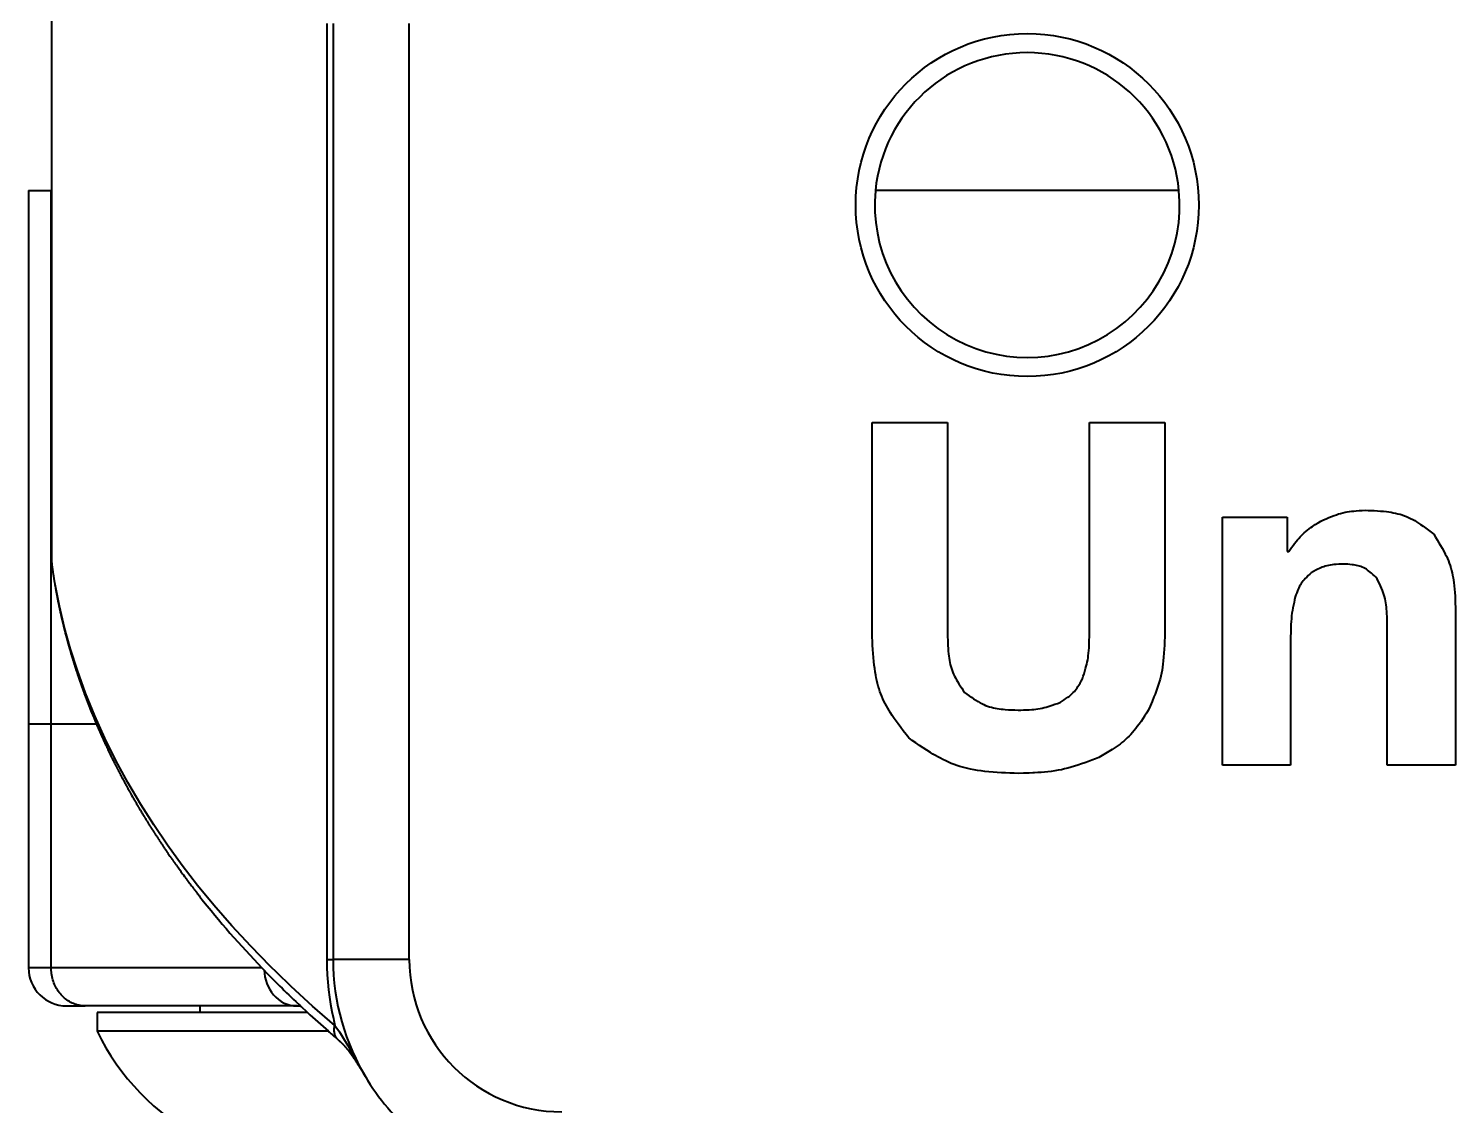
# Model space of a CAD drawing. Header units: millimetres. Extents: x 15 to 415, y 5 to 292.
# Drawn here: x 103.83 to 113.19, y 90.58 to 97.65 of the extents above; entities that cross this region are included whole.
import ezdxf

# ---------------------------------------------------------------- set-up
doc = ezdxf.new("R2010")
doc.units = ezdxf.units.MM
doc.layers.add('Geometries', color=7, linetype='Continuous')

msp = doc.modelspace()

# ---------------------------------------------------------------- linework, layer by layer
at = {"layer": 'Geometries', "linetype": 'Continuous', "lineweight": 40}
for p, q in [((103.9871, 96.5877), (103.9871, 99.0591)), ((105.7908, 97.6841), (105.7908, 91.5426)), ((105.8321, 97.6841), (105.8321, 91.5426)), ((106.3321, 91.5426), (106.3321, 97.6841)), ((103.8348, 96.5877), (103.8348, 93.0877)), ((103.8348, 96.5877), (103.9834, 96.5877)), ((103.9834, 93.0877), (103.9834, 96.5877)), ((103.9834, 96.5877), (103.9871, 96.5877)), ((103.9871, 94.1456), (103.9871, 96.5877)), ((111.3804, 96.5877), (109.3894, 96.5877)), ((109.368, 93.6579), (109.368, 95.0665)), ((109.368, 95.0665), (109.8627, 95.0665)), ((109.8627, 95.0665), (109.8627, 93.6579)), ((110.7923, 95.0665), (111.2871, 95.0665)), ((110.7923, 93.6579), (110.7923, 95.0665)), ((111.2871, 95.0665), (111.2871, 93.6579)), ((111.6652, 94.4457), (112.0907, 94.4457)), ((111.6652, 92.8165), (111.6652, 94.4457)), ((112.0907, 94.4457), (112.0907, 94.2188)), ((112.0907, 94.2188), (112.1001, 94.2188)), ((103.9925, 94.108), (103.9871, 94.1456)), ((103.9871, 94.1456), (103.9871, 94.1407)), ((103.988, 94.1286), (103.9883, 94.1257)), ((113.1936, 93.8312), (113.1936, 92.8165)), ((112.7461, 92.8165), (112.7461, 93.7398)), ((112.1127, 93.6642), (112.1127, 92.8165)), ((103.8348, 93.0877), (103.9834, 93.0877)), ((103.8348, 93.0877), (103.8348, 91.4877)), ((103.9834, 93.0877), (104.2793, 93.0877)), ((103.9834, 91.4877), (103.9834, 93.0877)), ((112.1127, 92.8165), (111.6652, 92.8165)), ((113.1936, 92.8165), (112.7461, 92.8165)), ((105.7908, 91.5426), (105.8321, 91.5426)), ((106.3321, 91.5426), (105.8321, 91.5426)), ((103.9834, 91.4877), (103.8348, 91.4877)), ((105.3649, 91.4877), (103.9834, 91.4877)), ((104.0848, 91.2377), (104.2061, 91.2377)), ((104.959, 91.2377), (104.2061, 91.2377)), ((104.284, 91.1951), (104.284, 91.0714)), ((104.959, 91.1951), (104.284, 91.1951)), ((105.5935, 91.2377), (104.959, 91.2377)), ((104.959, 91.2377), (104.959, 91.1951)), ((105.6637, 91.1951), (104.959, 91.1951)), ((105.5935, 91.2377), (105.6179, 91.2377)), ((105.8013, 91.0714), (104.284, 91.0714)), ((105.837, 91.1425), (105.8444, 91.1103)), ((106.0585, 90.7503), (106.0587, 90.7499))]:
    msp.add_line(p, q, dxfattribs=at)
at = {"layer": 'Geometries', "linetype": 'Continuous', "lineweight": 40, "flags": 128}
for points in [[(112.3113, 94.4189), (112.3286, 94.4268), (112.346, 94.4345), (112.3634, 94.4421), (112.3809, 94.4493), (112.3985, 94.456), (112.4124, 94.461), (112.4265, 94.4655), (112.4406, 94.4697), (112.4549, 94.4733), (112.4692, 94.4764), (112.4837, 94.479), (112.4983, 94.4813), (112.513, 94.4832), (112.5278, 94.4847), (112.5426, 94.4861), (112.5621, 94.4875), (112.5816, 94.4887), (112.6012, 94.4898)], [(112.6012, 94.4898), (112.6213, 94.4891), (112.6414, 94.4883), (112.6614, 94.4874), (112.6814, 94.4862), (112.7013, 94.4848), (112.721, 94.4831), (112.7406, 94.481), (112.7559, 94.479), (112.771, 94.4766), (112.786, 94.474), (112.8009, 94.4709), (112.8156, 94.4674), (112.8302, 94.4635), (112.8445, 94.459), (112.8587, 94.4541), (112.8726, 94.4486), (112.8863, 94.4426), (112.8998, 94.4361), (112.9132, 94.429), (112.9261, 94.4217), (112.9389, 94.414), (112.9516, 94.406), (112.9642, 94.3976), (112.982, 94.3852), (112.9996, 94.3723), (113.017, 94.3592), (113.0344, 94.3458), (113.0518, 94.3322)], [(112.1001, 94.2188), (112.1097, 94.2324), (112.1193, 94.246), (112.129, 94.2594), (112.1389, 94.2726), (112.149, 94.2856), (112.1572, 94.2956), (112.1655, 94.3054), (112.1741, 94.315), (112.1829, 94.3243), (112.1921, 94.3332), (112.2021, 94.3424), (112.2124, 94.3512), (112.2231, 94.3597), (112.234, 94.368), (112.2451, 94.376), (112.2564, 94.3838), (112.2745, 94.3957), (112.2928, 94.4074), (112.3113, 94.4189)], [(113.0518, 94.3322), (113.0632, 94.314), (113.0744, 94.2956), (113.0855, 94.2773), (113.0964, 94.2588), (113.107, 94.2403), (113.1171, 94.2217), (113.1268, 94.2028), (113.134, 94.1879), (113.1408, 94.1729), (113.1472, 94.1578), (113.1531, 94.1425), (113.1585, 94.127), (113.1634, 94.1114), (113.1678, 94.0957), (113.1717, 94.0798), (113.1752, 94.0638), (113.1783, 94.0476), (113.1809, 94.0314), (113.1832, 94.015), (113.1858, 93.9934), (113.1878, 93.9716), (113.1894, 93.9498), (113.1907, 93.9262), (113.1917, 93.9025), (113.1925, 93.8788), (113.1931, 93.855), (113.1936, 93.8312)], [(103.9871, 94.1407), (103.9874, 94.1336), (103.9879, 94.1286)], [(103.9883, 94.1257), (103.9885, 94.1248), (103.989, 94.1206), (103.9896, 94.1166), (103.9901, 94.1129), (103.9906, 94.1095), (103.9911, 94.1063), (103.9914, 94.1036), (103.9918, 94.101), (103.9921, 94.0987), (103.9924, 94.0967), (103.9927, 94.0949), (103.9929, 94.0933), (103.9931, 94.0919), (103.9933, 94.0908), (103.9934, 94.0899), (103.9936, 94.089), (103.9938, 94.0872), (103.9941, 94.0852), (103.9944, 94.0832), (103.9948, 94.0808), (103.9952, 94.0782), (103.9956, 94.0753), (103.9961, 94.0722), (103.9965, 94.069), (103.997, 94.0658), (103.9975, 94.0625), (103.9979, 94.0601), (103.9983, 94.0576), (103.9987, 94.0551), (103.9991, 94.0526), (103.9994, 94.0504), (103.9997, 94.0484), (104, 94.047), (104.0002, 94.0458), (104.0003, 94.0447), (104.0005, 94.0438), (104.0006, 94.0429), (104.0008, 94.0418), (104.001, 94.0403), (104.0013, 94.0385), (104.0016, 94.0365), (104.002, 94.0342), (104.0024, 94.0318), (104.0039, 94.0226), (104.0043, 94.0202), (104.0047, 94.0178), (104.0051, 94.0153), (104.0055, 94.013), (104.0059, 94.0109), (104.0062, 94.0091), (104.0064, 94.0076), (104.0066, 94.0063), (104.0068, 94.0053), (104.007, 94.0041), (104.0072, 94.0027), (104.0075, 94.0011), (104.0078, 93.9992), (104.0082, 93.9971), (104.0086, 93.9947), (104.009, 93.9924), (104.0106, 93.9833), (104.0112, 93.98), (104.0118, 93.9766), (104.0124, 93.9734), (104.0129, 93.9705), (104.0134, 93.9678), (104.0138, 93.9655), (104.0141, 93.9635), (104.0145, 93.9614), (104.0149, 93.9592), (104.0153, 93.957), (104.0158, 93.9546), (104.0162, 93.9521), (104.0167, 93.9495), (104.0172, 93.9467), (104.0178, 93.9438), (104.0183, 93.9408), (104.0194, 93.935), (104.0205, 93.9295), (104.021, 93.9267), (104.0215, 93.9241), (104.022, 93.9215), (104.0224, 93.9192), (104.0228, 93.9171), (104.0232, 93.9153), (104.0235, 93.9137), (104.0239, 93.9116), (104.0244, 93.9093), (104.0249, 93.9067), (104.0255, 93.9037), (104.0261, 93.9006), (104.0267, 93.8973), (104.0277, 93.8927), (104.0286, 93.8878), (104.0291, 93.8858), (104.0294, 93.8839), (104.0298, 93.8822), (104.0301, 93.8808), (104.0303, 93.8797), (104.0305, 93.8788), (104.0306, 93.8781), (104.0307, 93.8775), (104.0309, 93.8768), (104.0311, 93.876), (104.0313, 93.875), (104.0315, 93.8738), (104.0318, 93.8723), (104.0321, 93.8707), (104.0325, 93.8689), (104.0329, 93.8669), (104.0342, 93.861), (104.0353, 93.8554), (104.0365, 93.8501), (104.0371, 93.8471), (104.0377, 93.8441), (104.0383, 93.8414), (104.0389, 93.8388), (104.0394, 93.8365), (104.0398, 93.8345), (104.0403, 93.8325), (104.0407, 93.8304), (104.0412, 93.8283), (104.0417, 93.8256), (104.0424, 93.8227), (104.0431, 93.8194), (104.0439, 93.8158), (104.0448, 93.812), (104.0456, 93.8082), (104.0464, 93.8045), (104.0472, 93.8012), (104.0479, 93.798), (104.0486, 93.7948), (104.0493, 93.7918), (104.0499, 93.7891), (104.0505, 93.7867), (104.0509, 93.7851), (104.0512, 93.7837), (104.0515, 93.7822), (104.0519, 93.7806), (104.0523, 93.7788), (104.0528, 93.7769), (104.0532, 93.7748), (104.0538, 93.7726), (104.0546, 93.7688), (104.0556, 93.7648), (104.0566, 93.7606), (104.0577, 93.756), (104.0581, 93.7542), (104.0585, 93.7526), (104.0588, 93.7512), (104.0591, 93.75), (104.0594, 93.749), (104.0595, 93.7482), (104.0597, 93.7476), (104.0599, 93.7467), (104.0602, 93.7455), (104.0605, 93.744), (104.061, 93.7423), (104.0615, 93.7402), (104.062, 93.7379), (104.0626, 93.7354), (104.0632, 93.7329), (104.0642, 93.7291), (104.0651, 93.7255), (104.0659, 93.7223), (104.0666, 93.7191), (104.0674, 93.7161), (104.0681, 93.7132), (104.0688, 93.7106), (104.0694, 93.7081), (104.0699, 93.7059), (104.0705, 93.7039), (104.071, 93.7019), (104.0715, 93.6997), (104.0721, 93.6974), (104.0728, 93.6949), (104.0735, 93.6921), (104.0742, 93.6891), (104.0751, 93.6859), (104.0761, 93.6819), (104.0771, 93.6778), (104.0782, 93.6738), (104.0792, 93.6699), (104.0799, 93.6672), (104.0806, 93.6646), (104.0813, 93.662), (104.0819, 93.6596), (104.0825, 93.6576), (104.083, 93.6558), (104.0833, 93.6545), (104.0836, 93.6535), (104.0838, 93.6525), (104.0841, 93.6514), (104.0845, 93.6501), (104.0849, 93.6485), (104.0854, 93.6467), (104.086, 93.6445), (104.0866, 93.6423), (104.0872, 93.64), (104.0878, 93.6377), (104.0884, 93.6354), (104.0891, 93.6331), (104.0896, 93.631), (104.0902, 93.6288), (104.0908, 93.6267), (104.0914, 93.6245), (104.092, 93.6225), (104.0925, 93.6206), (104.0929, 93.619), (104.0933, 93.6176), (104.0936, 93.6164), (104.0939, 93.6154), (104.0942, 93.6144), (104.0945, 93.6132), (104.095, 93.6116), (104.0955, 93.6098), (104.0961, 93.6077), (104.0967, 93.6053), (104.0976, 93.6021), (104.0985, 93.5989), (104.0994, 93.5957), (104.1003, 93.5925), (104.1013, 93.5893), (104.1022, 93.586), (104.1031, 93.5827), (104.104, 93.5797), (104.1049, 93.5767), (104.1057, 93.5739), (104.1064, 93.5714), (104.107, 93.5691), (104.1077, 93.5669), (104.1083, 93.5647), (104.109, 93.5626), (104.1097, 93.5601), (104.1104, 93.5575), (104.1113, 93.5546), (104.1122, 93.5515), (104.1132, 93.5482), (104.1143, 93.5443), (104.1156, 93.5401), (104.1169, 93.5359), (104.1182, 93.5314), (104.1189, 93.529), (104.1195, 93.5269), (104.1201, 93.5251), (104.1205, 93.5236), (104.1209, 93.5224), (104.1211, 93.5216), (104.1213, 93.521), (104.1216, 93.5202), (104.1219, 93.5192), (104.1223, 93.518), (104.1227, 93.5165), (104.1232, 93.5148), (104.1238, 93.5129), (104.1244, 93.511), (104.125, 93.509), (104.1273, 93.5015), (104.128, 93.4991), (104.1288, 93.4967), (104.1295, 93.4943), (104.1303, 93.4919), (104.131, 93.4895), (104.1318, 93.4872), (104.1324, 93.485), (104.1331, 93.4828), (104.1337, 93.4809), (104.1342, 93.4793), (104.1347, 93.4779), (104.135, 93.4768), (104.1352, 93.4762), (104.1353, 93.4758), (104.1355, 93.4751), (104.1358, 93.4743), (104.1361, 93.4733), (104.1365, 93.4721), (104.1369, 93.4707), (104.1375, 93.469), (104.1381, 93.4671), (104.1387, 93.4652), (104.1393, 93.4635), (104.1398, 93.4617), (104.141, 93.458), (104.1421, 93.4546), (104.1432, 93.4513), (104.1443, 93.4478), (104.1457, 93.4436), (104.1471, 93.4391), (104.1477, 93.4373), (104.1482, 93.4358), (104.1486, 93.4345), (104.149, 93.4334), (104.1492, 93.4327), (104.1494, 93.4321), (104.1496, 93.4316), (104.1498, 93.4311), (104.15, 93.4305), (104.1502, 93.4298), (104.1504, 93.429), (104.1507, 93.4281), (104.1513, 93.4264), (104.1519, 93.4245), (104.1527, 93.4223), (104.1535, 93.4198), (104.1543, 93.4173), (104.1552, 93.4147), (104.1566, 93.4104), (104.1581, 93.4059), (104.1597, 93.4011), (104.1604, 93.3991), (104.1611, 93.397), (104.1619, 93.3948), (104.1626, 93.3928), (104.1632, 93.391), (104.1637, 93.3895), (104.1641, 93.3883), (104.1644, 93.3875), (104.1646, 93.3869), (104.1647, 93.3864), (104.1649, 93.3858), (104.1651, 93.3852), (104.1654, 93.3844), (104.1657, 93.3835), (104.1663, 93.3818), (104.167, 93.3798), (104.1678, 93.3775), (104.1686, 93.375), (104.1695, 93.3724), (104.1712, 93.3676), (104.1728, 93.363), (104.1739, 93.3598), (104.175, 93.3568), (104.176, 93.3539), (104.177, 93.3511), (104.1779, 93.3485), (104.1787, 93.3461), (104.1795, 93.344), (104.1802, 93.342), (104.1809, 93.3399), (104.1816, 93.3378), (104.1824, 93.3357), (104.1832, 93.3333), (104.1841, 93.3308), (104.1851, 93.3281), (104.1863, 93.3247), (104.1876, 93.3211), (104.1889, 93.3176), (104.1902, 93.314), (104.1914, 93.3105), (104.1927, 93.307), (104.194, 93.3035), (104.1952, 93.3001), (104.1959, 93.2983), (104.1965, 93.2967), (104.197, 93.2953), (104.1974, 93.2941), (104.1978, 93.293), (104.1982, 93.292), (104.1987, 93.2907), (104.1993, 93.2891), (104.1999, 93.2873), (104.2007, 93.2851), (104.2021, 93.2816), (104.2034, 93.2779), (104.2048, 93.2742), (104.2062, 93.2705), (104.2076, 93.2668), (104.209, 93.2631), (104.2104, 93.2593), (104.2118, 93.2556), (104.2127, 93.2532), (104.2135, 93.2511), (104.2142, 93.2493), (104.2148, 93.2477), (104.2153, 93.2464), (104.2156, 93.2456), (104.2158, 93.245), (104.2161, 93.2443), (104.2164, 93.2434), (104.2169, 93.2421), (104.2173, 93.241), (104.2179, 93.2396), (104.2184, 93.2381), (104.2191, 93.2365), (104.2197, 93.2349), (104.2203, 93.2333), (104.2209, 93.2318), (104.2215, 93.2303), (104.2226, 93.2273), (104.2237, 93.2245), (104.2247, 93.2218), (104.2258, 93.2191), (104.2269, 93.2161), (104.2281, 93.213), (104.2287, 93.2115), (104.2293, 93.21), (104.23, 93.2083), (104.2306, 93.2067), (104.2312, 93.2053), (104.2318, 93.2036), (104.2324, 93.2023), (104.2328, 93.2012), (104.2331, 93.2004), (104.2333, 93.1998), (104.2337, 93.199), (104.2341, 93.198), (104.2346, 93.1967), (104.2352, 93.1952), (104.2359, 93.1934), (104.2366, 93.1915), (104.2375, 93.1893), (104.2396, 93.1841), (104.2417, 93.1789), (104.2438, 93.1736), (104.2459, 93.1683), (104.2469, 93.1659), (104.2479, 93.1635), (104.2488, 93.1611), (104.2497, 93.159), (104.2504, 93.1571), (104.251, 93.1558), (104.2514, 93.1547), (104.2518, 93.1537), (104.2522, 93.1529), (104.2525, 93.152), (104.2531, 93.1505), (104.2538, 93.1487), (104.2547, 93.1467), (104.2557, 93.1443), (104.2567, 93.1418), (104.2578, 93.1392), (104.2594, 93.1353), (104.261, 93.1313), (104.2627, 93.1273), (104.2643, 93.1234), (104.2659, 93.1195), (104.267, 93.117), (104.2679, 93.1147), (104.2689, 93.1124), (104.2698, 93.1102), (104.2707, 93.1081), (104.2715, 93.1062), (104.2721, 93.1047), (104.2726, 93.1035), (104.2731, 93.1025), (104.2734, 93.1016), (104.2739, 93.1006), (104.2743, 93.0995), (104.2748, 93.0983), (104.2756, 93.0964), (104.2765, 93.0943), (104.2775, 93.092), (104.2786, 93.0894), (104.2793, 93.0878)], [(105.4631, 91.456), (105.4221, 91.4964), (105.2924, 91.6289), (105.1684, 91.7631), (105.0501, 91.899), (104.9438, 92.0286), (104.8427, 92.1595), (104.7468, 92.2917), (104.6562, 92.4251), (104.5709, 92.5596), (104.4863, 92.7034), (104.4078, 92.8483), (104.3354, 92.9943), (104.2692, 93.1412), (104.2093, 93.289), (104.1555, 93.4375), (104.1106, 93.5782), (104.0713, 93.7194), (104.0376, 93.8611), (104.0095, 94.0032), (103.9925, 94.108)], [(112.2482, 94.0801), (112.2381, 94.0709), (112.228, 94.0615), (112.2182, 94.052), (112.2087, 94.0423), (112.2015, 94.0344), (112.1947, 94.0264), (112.1883, 94.018), (112.1823, 94.0094), (112.1767, 94.0003), (112.1714, 93.9909), (112.1666, 93.9813), (112.1621, 93.9714), (112.1578, 93.9614), (112.1526, 93.9481), (112.1476, 93.9346), (112.1427, 93.921)], [(112.4594, 94.1369), (112.4436, 94.1363), (112.4279, 94.1357), (112.4122, 94.1348), (112.3967, 94.1335), (112.3846, 94.1321), (112.3726, 94.1304), (112.3607, 94.1282), (112.3489, 94.1255), (112.3391, 94.1228), (112.3294, 94.1196), (112.3198, 94.1161), (112.3103, 94.1121), (112.3009, 94.1079), (112.2916, 94.1034), (112.2771, 94.096), (112.2626, 94.0881), (112.2482, 94.0801)], [(112.68, 94.0408), (112.6709, 94.0499), (112.6619, 94.0589), (112.6527, 94.0678), (112.6434, 94.0764), (112.6339, 94.0846), (112.6259, 94.0911), (112.6177, 94.0972), (112.6093, 94.1029), (112.6007, 94.1081), (112.5918, 94.1128), (112.5826, 94.1169), (112.5736, 94.1204), (112.5644, 94.1233), (112.555, 94.1259), (112.5454, 94.1281), (112.5356, 94.1299), (112.5257, 94.1314), (112.5157, 94.1327), (112.5018, 94.1341), (112.4877, 94.1352), (112.4736, 94.1361), (112.4594, 94.1369)], [(112.7461, 93.7398), (112.7459, 93.7575), (112.7456, 93.7752), (112.7451, 93.7928), (112.7444, 93.8104), (112.7434, 93.8279), (112.7423, 93.8416), (112.7409, 93.8552), (112.7392, 93.8687), (112.7372, 93.8822), (112.7347, 93.8955), (112.7316, 93.9096), (112.7279, 93.9235), (112.7237, 93.9373), (112.7191, 93.9509), (112.714, 93.9645), (112.7085, 93.9779), (112.7018, 93.9937), (112.6947, 94.0095), (112.6874, 94.0251), (112.68, 94.0408)], [(112.1427, 93.921), (112.1386, 93.9033), (112.1347, 93.8855), (112.1309, 93.8677), (112.1274, 93.8499), (112.1242, 93.8321), (112.1214, 93.8142), (112.1191, 93.7963), (112.1172, 93.7782), (112.1158, 93.7593), (112.1147, 93.7404), (112.1139, 93.7213), (112.1134, 93.7023), (112.113, 93.6832), (112.1127, 93.6642)], [(109.6075, 92.9961), (109.5899, 93.0189), (109.5723, 93.0418), (109.555, 93.0648), (109.5381, 93.0878), (109.525, 93.1061), (109.5123, 93.1244), (109.4999, 93.1429), (109.488, 93.1616), (109.4788, 93.1766), (109.4699, 93.1918), (109.4613, 93.2071), (109.4531, 93.2225), (109.4454, 93.2381), (109.4382, 93.2536), (109.4314, 93.2693), (109.4252, 93.2851), (109.4193, 93.3011), (109.4136, 93.3186), (109.4083, 93.3363), (109.4035, 93.3541), (109.3991, 93.3721), (109.3952, 93.3903), (109.3916, 93.4086), (109.3879, 93.4304), (109.3846, 93.4523), (109.3817, 93.4744), (109.3792, 93.4966), (109.3766, 93.5232), (109.3745, 93.55), (109.3726, 93.5769), (109.3709, 93.6038), (109.3694, 93.6308), (109.368, 93.6579)], [(109.8627, 93.6579), (109.8632, 93.6393), (109.8638, 93.6208), (109.8645, 93.6023), (109.8655, 93.5839), (109.8668, 93.5656), (109.8684, 93.5474), (109.87, 93.5332), (109.872, 93.5192), (109.8743, 93.5052), (109.877, 93.4914), (109.8801, 93.4777), (109.8837, 93.4642), (109.8876, 93.4515), (109.892, 93.4389), (109.8969, 93.4265), (109.9022, 93.4142), (109.908, 93.4021), (109.9142, 93.3901), (109.9207, 93.3783), (109.9275, 93.3665), (109.9364, 93.3518), (109.9457, 93.3372), (109.9552, 93.3227), (109.9649, 93.3083), (109.9746, 93.2939)], [(110.7467, 93.3837), (110.7522, 93.4004), (110.7577, 93.4172), (110.763, 93.4339), (110.768, 93.4507), (110.7726, 93.4676), (110.7759, 93.4809), (110.7789, 93.4943), (110.7816, 93.5078), (110.7838, 93.5213), (110.7857, 93.5349), (110.7876, 93.5523), (110.7891, 93.5697), (110.7902, 93.5873), (110.791, 93.6049), (110.7916, 93.6225), (110.792, 93.6402), (110.7923, 93.6579)], [(111.2871, 93.6579), (111.286, 93.6316), (111.2849, 93.6053), (111.2835, 93.5791), (111.2819, 93.553), (111.2798, 93.527), (111.2773, 93.501), (111.2749, 93.4807), (111.2721, 93.4606), (111.2689, 93.4405), (111.2651, 93.4205), (111.2608, 93.4007), (111.2558, 93.381), (111.2504, 93.3614), (111.2444, 93.342), (111.2379, 93.3226), (111.2311, 93.3034), (111.2238, 93.2842), (111.2163, 93.2652), (111.204, 93.2353), (111.1913, 93.2055), (111.1784, 93.1757)], [(110.6001, 93.2293), (110.6133, 93.2374), (110.6263, 93.2455), (110.6392, 93.2539), (110.6516, 93.2626), (110.6593, 93.2683), (110.6667, 93.2742), (110.6738, 93.2803), (110.6807, 93.2866), (110.6873, 93.2933), (110.694, 93.3007), (110.7003, 93.3083), (110.7063, 93.3163), (110.7121, 93.3245), (110.7177, 93.333), (110.723, 93.3416), (110.7311, 93.3554), (110.739, 93.3695), (110.7467, 93.3837)], [(109.9746, 93.2939), (109.9892, 93.2834), (110.0038, 93.273), (110.0185, 93.2627), (110.0333, 93.2528), (110.0482, 93.2433), (110.0633, 93.2342), (110.0753, 93.2275), (110.0874, 93.2212), (110.0998, 93.2154), (110.1122, 93.21), (110.1249, 93.2052), (110.1378, 93.201), (110.1503, 93.1975), (110.1629, 93.1943), (110.1756, 93.1916), (110.1885, 93.1893), (110.2015, 93.1873), (110.2147, 93.1856), (110.2279, 93.1841), (110.2412, 93.1829), (110.2622, 93.1815), (110.2834, 93.1804), (110.3047, 93.1796), (110.326, 93.1789)], [(110.4201, 93.1828), (110.4281, 93.1835), (110.4418, 93.185), (110.4555, 93.1869), (110.469, 93.1891), (110.4825, 93.1918), (110.4959, 93.1949), (110.5092, 93.1983), (110.5225, 93.2022), (110.5357, 93.2063), (110.5488, 93.2107), (110.5659, 93.2167), (110.583, 93.2229), (110.6001, 93.2293)], [(110.326, 93.1789), (110.3437, 93.1792), (110.3614, 93.1797), (110.3791, 93.1803), (110.3968, 93.1811), (110.4144, 93.1823), (110.4201, 93.1828)], [(111.1784, 93.1757), (111.1667, 93.1578), (111.1551, 93.1399), (111.1432, 93.1221), (111.1313, 93.1046), (111.119, 93.0873), (111.1065, 93.0703), (111.0964, 93.0572), (111.086, 93.0444), (111.0754, 93.0318), (111.0644, 93.0196), (111.0531, 93.0078), (111.0415, 92.9964), (111.03, 92.9858), (111.0181, 92.9756), (111.006, 92.9657), (110.9936, 92.9561), (110.9809, 92.9468), (110.968, 92.9378), (110.9549, 92.9289), (110.9416, 92.9202), (110.9204, 92.9069), (110.8989, 92.894), (110.8772, 92.8812), (110.8554, 92.8685)], [(104.2793, 93.0878), (104.2801, 93.0858), (104.2818, 93.0819), (104.2836, 93.0778), (104.2855, 93.0733), (104.2876, 93.0684), (104.2886, 93.0662), (104.2895, 93.064), (104.2905, 93.0617), (104.2914, 93.0597), (104.2921, 93.0581), (104.2926, 93.057), (104.293, 93.0561), (104.2933, 93.0553), (104.2935, 93.0548), (104.2937, 93.0543), (104.2941, 93.0534), (104.2946, 93.0524), (104.2952, 93.0511), (104.2958, 93.0496), (104.2965, 93.0479), (104.2974, 93.046), (104.2983, 93.0439), (104.2992, 93.0418), (104.3021, 93.0353), (104.3049, 93.029), (104.3064, 93.0255), (104.308, 93.0221), (104.3094, 93.0187), (104.3108, 93.0156), (104.3121, 93.0127), (104.3134, 93.01), (104.3145, 93.0075), (104.3155, 93.0052), (104.3165, 93.0031), (104.3174, 93.0011), (104.3183, 92.999), (104.3193, 92.9968), (104.3205, 92.9943), (104.3217, 92.9916), (104.323, 92.9887), (104.3244, 92.9855), (104.3259, 92.9823), (104.3275, 92.9788), (104.3291, 92.9753), (104.3308, 92.9716), (104.3325, 92.9679), (104.3336, 92.9657), (104.3345, 92.9637), (104.3353, 92.962), (104.3359, 92.9606), (104.3363, 92.9598), (104.3366, 92.9592), (104.3368, 92.9586), (104.337, 92.9581), (104.3374, 92.9575), (104.3377, 92.9567), (104.3382, 92.9557), (104.3387, 92.9545), (104.3393, 92.9532), (104.34, 92.9517), (104.3408, 92.9501), (104.3416, 92.9483), (104.3431, 92.9451), (104.3446, 92.942), (104.3459, 92.9391), (104.3476, 92.9355), (104.3492, 92.9322), (104.3506, 92.9291), (104.352, 92.9263), (104.353, 92.9242), (104.3539, 92.9222), (104.3548, 92.9204), (104.3556, 92.9186), (104.3564, 92.917), (104.3572, 92.9154), (104.358, 92.9136), (104.3588, 92.912), (104.3595, 92.9105), (104.3602, 92.909), (104.3611, 92.9072), (104.362, 92.9052), (104.3631, 92.9031), (104.3642, 92.9007), (104.3654, 92.8982), (104.3667, 92.8955), (104.3681, 92.8927), (104.3705, 92.8876), (104.373, 92.8825), (104.3756, 92.8771), (104.3767, 92.875), (104.3777, 92.8728), (104.3788, 92.8706), (104.3799, 92.8684), (104.3809, 92.8663), (104.3819, 92.8643), (104.3825, 92.863), (104.3831, 92.8618), (104.3836, 92.8608), (104.3841, 92.8598), (104.3845, 92.859), (104.3849, 92.8583), (104.3851, 92.8578), (104.3854, 92.8572), (104.3858, 92.8564), (104.3863, 92.8554), (104.3869, 92.8543), (104.3875, 92.8529), (104.3883, 92.8513), (104.3892, 92.8496), (104.3901, 92.8476), (104.3922, 92.8434), (104.3942, 92.8394), (104.3961, 92.8357), (104.3979, 92.8322), (104.3995, 92.8289), (104.401, 92.8259), (104.4024, 92.8232), (104.4038, 92.8204), (104.4051, 92.8179), (104.4063, 92.8155), (104.4075, 92.8131), (104.4086, 92.8109), (104.4099, 92.8083), (104.4112, 92.8058), (104.4124, 92.8035), (104.4135, 92.8013), (104.4146, 92.7992), (104.4158, 92.7968), (104.4171, 92.7942), (104.4186, 92.7912), (104.4198, 92.789), (104.421, 92.7867), (104.4224, 92.784), (104.4238, 92.7812), (104.4255, 92.778), (104.4272, 92.7747), (104.4291, 92.7711), (104.4311, 92.7673), (104.4332, 92.7632), (104.4343, 92.7611), (104.4352, 92.7592), (104.4361, 92.7576), (104.4369, 92.7561), (104.4375, 92.7549), (104.438, 92.7539), (104.4384, 92.7532), (104.4387, 92.7527), (104.4389, 92.7522), (104.4392, 92.7516), (104.4396, 92.7509), (104.4403, 92.7497), (104.441, 92.7482), (104.4419, 92.7465), (104.4429, 92.7447), (104.444, 92.7425), (104.4452, 92.7403), (104.4482, 92.7346), (104.4512, 92.729), (104.454, 92.7237), (104.4568, 92.7185), (104.4593, 92.7139), (104.4617, 92.7095), (104.4639, 92.7053), (104.4647, 92.7038), (104.4655, 92.7024), (104.4661, 92.7013), (104.4666, 92.7003), (104.4671, 92.6995), (104.4675, 92.6986), (104.4683, 92.6973), (104.4691, 92.6957), (104.4701, 92.6939), (104.4712, 92.6919), (104.4724, 92.6897), (104.4737, 92.6872), (104.4751, 92.6846), (104.4766, 92.6819), (104.479, 92.6775), (104.4815, 92.673), (104.484, 92.6684), (104.4867, 92.6636), (104.4894, 92.6588), (104.4905, 92.6568), (104.4915, 92.655), (104.4923, 92.6534), (104.4931, 92.652), (104.4938, 92.6509), (104.4943, 92.6499), (104.4948, 92.649), (104.4953, 92.648), (104.496, 92.6469), (104.4968, 92.6453), (104.4978, 92.6436), (104.4989, 92.6416), (104.5001, 92.6395), (104.5013, 92.6373), (104.5025, 92.6352), (104.5037, 92.6331), (104.5102, 92.6215), (104.5166, 92.6102), (104.5177, 92.6084), (104.5187, 92.6066), (104.5197, 92.6048), (104.5207, 92.603), (104.5217, 92.6014), (104.5224, 92.6001), (104.5231, 92.5989), (104.5236, 92.598), (104.524, 92.5972), (104.5243, 92.5967), (104.5247, 92.5961), (104.5251, 92.5954), (104.5258, 92.5941), (104.5267, 92.5926), (104.5277, 92.5908), (104.529, 92.5887), (104.5301, 92.5867), (104.5313, 92.5847), (104.5325, 92.5824), (104.5338, 92.5803), (104.5351, 92.5781), (104.5375, 92.5739), (104.5399, 92.5698), (104.5437, 92.5633), (104.5473, 92.557), (104.5488, 92.5546), (104.5502, 92.5522), (104.5515, 92.5499), (104.5527, 92.5478), (104.5538, 92.5459), (104.5548, 92.5443), (104.5556, 92.5429), (104.5563, 92.5417), (104.5568, 92.5409), (104.5572, 92.5403), (104.5575, 92.5397), (104.558, 92.5389), (104.5586, 92.5379), (104.5593, 92.5367), (104.5602, 92.5352), (104.5612, 92.5335), (104.5622, 92.5317), (104.5662, 92.525), (104.5686, 92.521), (104.571, 92.517), (104.5734, 92.5129), (104.5765, 92.5079), (104.5797, 92.5026), (104.583, 92.497), (104.5841, 92.4951), (104.5853, 92.4933), (104.5863, 92.4916), (104.5872, 92.4901), (104.588, 92.4888), (104.5887, 92.4877), (104.5892, 92.4868), (104.5897, 92.486), (104.59, 92.4855), (104.5903, 92.485), (104.5907, 92.4843), (104.5912, 92.4834), (104.5919, 92.4824), (104.5926, 92.4812), (104.5935, 92.4797), (104.5945, 92.478), (104.5957, 92.4761), (104.597, 92.4739), (104.5984, 92.4717), (104.6015, 92.4666), (104.6045, 92.4618), (104.6073, 92.4573), (104.6099, 92.453), (104.6124, 92.4489), (104.6148, 92.4451), (104.6171, 92.4414), (104.6193, 92.4379), (104.6214, 92.4344), (104.6224, 92.4328), (104.6234, 92.4313), (104.6242, 92.43), (104.6249, 92.4289), (104.6255, 92.4279), (104.6261, 92.4269), (104.627, 92.4256), (104.628, 92.424), (104.6291, 92.4221), (104.6305, 92.42), (104.6318, 92.4179), (104.6332, 92.4157), (104.6347, 92.4133), (104.6361, 92.411), (104.6375, 92.4088), (104.6389, 92.4066), (104.6403, 92.4044), (104.6416, 92.4023), (104.6443, 92.3981), (104.6468, 92.3942), (104.6492, 92.3904), (104.6517, 92.3865), (104.6542, 92.3826), (104.6567, 92.3787), (104.6593, 92.3747), (104.6606, 92.3726), (104.6618, 92.3708), (104.6629, 92.3691), (104.6639, 92.3675), (104.6648, 92.3662), (104.6658, 92.3646), (104.6669, 92.3628), (104.6682, 92.3608), (104.6697, 92.3585), (104.6717, 92.3555), (104.6737, 92.3524), (104.6757, 92.3493), (104.6777, 92.3462), (104.6797, 92.3432), (104.6816, 92.3403), (104.6835, 92.3374), (104.6854, 92.3345), (104.6872, 92.3317), (104.689, 92.329), (104.6907, 92.3264), (104.6923, 92.3241), (104.6936, 92.322), (104.6948, 92.3201), (104.6959, 92.3185), (104.6969, 92.317), (104.6978, 92.3156), (104.6991, 92.3138), (104.7004, 92.3118), (104.7018, 92.3097), (104.7033, 92.3074), (104.705, 92.3048), (104.7068, 92.3021), (104.7088, 92.2992), (104.7109, 92.296), (104.7133, 92.2924), (104.7158, 92.2887), (104.7185, 92.2846), (104.7214, 92.2804), (104.7244, 92.2759), (104.7276, 92.2711), (104.7289, 92.2693), (104.7302, 92.2673), (104.7314, 92.2655), (104.7325, 92.2639), (104.7335, 92.2624), (104.7344, 92.2612), (104.7351, 92.2601), (104.7357, 92.2592), (104.7363, 92.2584), (104.7367, 92.2578), (104.7371, 92.2572), (104.7376, 92.2565), (104.7381, 92.2557), (104.7387, 92.2547), (104.7398, 92.2532), (104.741, 92.2514), (104.7424, 92.2493), (104.744, 92.2471), (104.7457, 92.2446), (104.7475, 92.2419), (104.7493, 92.2393), (104.7619, 92.221), (104.7636, 92.2186), (104.7652, 92.2162), (104.7669, 92.2139), (104.7685, 92.2115), (104.7702, 92.2091), (104.7717, 92.2069), (104.7733, 92.2047), (104.7747, 92.2026), (104.776, 92.2008), (104.7771, 92.1992), (104.7781, 92.1978), (104.7789, 92.1967), (104.7796, 92.1957), (104.7806, 92.1942), (104.7819, 92.1924), (104.7833, 92.1904), (104.7848, 92.1883), (104.7864, 92.186), (104.788, 92.1837), (104.7897, 92.1813), (104.7915, 92.1788), (104.7933, 92.1762), (104.7953, 92.1735), (104.7974, 92.1705), (104.7996, 92.1673), (104.8021, 92.1638), (104.8047, 92.1601), (104.8076, 92.1562), (104.8106, 92.152), (104.8123, 92.1496), (104.8141, 92.1471), (104.8158, 92.1447), (104.8173, 92.1427), (104.8186, 92.1408), (104.8198, 92.1392), (104.8207, 92.1379), (104.8214, 92.1369), (104.822, 92.136), (104.8228, 92.135), (104.8236, 92.1339), (104.8245, 92.1326), (104.8256, 92.1311), (104.8267, 92.1296), (104.8289, 92.1265), (104.8312, 92.1233), (104.8336, 92.1201), (104.839, 92.1126), (104.8447, 92.1049), (104.8504, 92.0971), (104.8581, 92.0867), (104.8596, 92.0847), (104.8611, 92.0826), (104.8626, 92.0806), (104.8639, 92.0788), (104.8648, 92.0775), (104.8657, 92.0764), (104.8664, 92.0754), (104.867, 92.0746), (104.8675, 92.0739), (104.8679, 92.0734), (104.8683, 92.0729), (104.869, 92.072), (104.8699, 92.0707), (104.871, 92.0692), (104.8724, 92.0674), (104.874, 92.0652), (104.8758, 92.0629), (104.8777, 92.0603), (104.8796, 92.0577), (104.8855, 92.0499), (104.8901, 92.0438), (104.8945, 92.0379), (104.8989, 92.0321), (104.9031, 92.0266), (104.9071, 92.0213), (104.9093, 92.0184), (104.9115, 92.0155), (104.9136, 92.0128), (104.9155, 92.0103), (104.9172, 92.008), (104.9181, 92.0069), (104.9189, 92.0058), (104.9198, 92.0047), (104.9207, 92.0034), (104.9219, 92.0019), (104.9231, 92.0003), (104.9246, 91.9984), (104.9261, 91.9964), (104.9278, 91.9942), (104.9295, 91.992), (104.9312, 91.9898), (104.9329, 91.9876), (104.9345, 91.9856), (104.9361, 91.9835), (104.9389, 91.9799), (104.9416, 91.9764), (104.9442, 91.973), (104.9473, 91.9691), (104.9501, 91.9654), (104.9529, 91.9619), (104.9554, 91.9587), (104.9578, 91.9556), (104.9591, 91.954)], [(110.326, 92.7629), (110.2983, 92.7639), (110.2707, 92.765), (110.2432, 92.7662), (110.2157, 92.7676), (110.1883, 92.7693), (110.161, 92.7713), (110.1339, 92.7737), (110.1069, 92.7765), (110.0833, 92.7795), (110.0598, 92.7829), (110.0366, 92.7868), (110.0135, 92.7912), (109.9955, 92.7951), (109.9777, 92.7994), (109.9599, 92.8041), (109.9424, 92.8093), (109.9236, 92.8153), (109.905, 92.8219), (109.8866, 92.8291), (109.8684, 92.8368), (109.8503, 92.845), (109.8324, 92.8537), (109.8157, 92.8623), (109.7991, 92.8712), (109.7827, 92.8805), (109.7663, 92.8901), (109.75, 92.9), (109.726, 92.9152), (109.7021, 92.9308), (109.6783, 92.9468), (109.6547, 92.9631), (109.631, 92.9796), (109.6075, 92.9961)], [(110.8554, 92.8685), (110.8325, 92.8596), (110.8097, 92.8508), (110.7868, 92.8421), (110.7638, 92.8336), (110.7408, 92.8254), (110.7177, 92.8176), (110.6946, 92.8102), (110.6733, 92.8038), (110.6518, 92.7979), (110.6303, 92.7926), (110.6087, 92.7878), (110.5869, 92.7836), (110.565, 92.7799), (110.543, 92.7768), (110.521, 92.7741), (110.4988, 92.7718), (110.4765, 92.7699), (110.4542, 92.7683), (110.4319, 92.767), (110.4207, 92.7664)], [(110.4207, 92.7664), (110.3966, 92.7653), (110.3613, 92.764), (110.326, 92.7629)], [(105.7908, 91.5426), (105.7916, 91.4923), (105.7938, 91.4423), (105.7974, 91.3928), (105.8023, 91.3438), (105.8086, 91.2953), (105.8159, 91.2483), (105.8245, 91.2018), (105.8341, 91.1558), (105.837, 91.1425)], [(104.0485, 91.3109), (104.0422, 91.3184), (104.036, 91.3262), (104.0302, 91.3343), (104.0247, 91.3426), (104.0193, 91.3514), (104.0143, 91.3605), (104.0097, 91.3698), (104.0054, 91.3793), (104.0015, 91.3888), (103.9981, 91.3984), (103.9949, 91.4082), (103.9922, 91.4181), (103.9897, 91.4284), (103.9877, 91.4388), (103.986, 91.4494), (103.9847, 91.46), (103.9841, 91.4669), (103.9837, 91.4738), (103.9835, 91.4808), (103.9834, 91.4877)], [(105.3649, 91.4877), (105.3667, 91.4858), (105.3714, 91.481), (105.3737, 91.4786), (105.376, 91.4762), (105.3784, 91.4737), (105.3797, 91.4723)], [(105.8444, 91.1103), (105.6982, 91.237), (105.5574, 91.3657), (105.4631, 91.456)], [(104.2061, 91.2377), (104.1963, 91.238), (104.1865, 91.2387), (104.1767, 91.2399), (104.1671, 91.2416), (104.1574, 91.2437), (104.1481, 91.2463), (104.1389, 91.2494), (104.1298, 91.2528), (104.1208, 91.2567), (104.1118, 91.2612), (104.103, 91.266), (104.0945, 91.2713), (104.0861, 91.277), (104.078, 91.2832), (104.0702, 91.2896), (104.0627, 91.2963), (104.0555, 91.3035), (104.0485, 91.3109)], [(105.6179, 91.2377), (105.6181, 91.2375), (105.6195, 91.2362), (105.6212, 91.2346), (105.6231, 91.2329), (105.6252, 91.2308), (105.6276, 91.2286), (105.6557, 91.2024), (105.6613, 91.1973), (105.6637, 91.1951)], [(105.8013, 91.0714), (105.8032, 91.0698), (105.806, 91.0674), (105.8088, 91.0649), (105.8142, 91.0601), (105.8199, 91.0552), (105.8258, 91.0501), (105.832, 91.0447), (105.837, 91.0403)], [(105.8661, 91.0153), (105.8653, 91.016), (105.8614, 91.0198), (105.8578, 91.0238), (105.8546, 91.0282), (105.8516, 91.0328), (105.849, 91.0377), (105.8467, 91.0429), (105.8447, 91.0482), (105.843, 91.0538), (105.8417, 91.0596), (105.8408, 91.0655), (105.8402, 91.0716), (105.8399, 91.0778), (105.84, 91.0841), (105.8404, 91.0904), (105.8412, 91.0969), (105.8424, 91.1034), (105.844, 91.1099)], [(105.844, 91.1099), (105.8738, 91.0678), (105.9015, 91.0237), (105.9279, 90.9784), (105.9535, 90.9325), (105.9791, 90.8864), (106.005, 90.8405), (106.0314, 90.7949), (106.0416, 90.7778)], [(105.837, 91.0403), (105.8384, 91.0392), (105.845, 91.0335), (105.8518, 91.0276), (105.8588, 91.0215), (105.8662, 91.0153)], [(105.8661, 91.0153), (105.8676, 91.014), (105.8689, 91.0129), (105.8698, 91.0121), (105.8706, 91.0114), (105.8713, 91.0108), (105.8719, 91.0102), (105.8727, 91.0096), (105.8735, 91.0088), (105.8744, 91.008), (105.8751, 91.0074), (105.8757, 91.0068), (105.8764, 91.0062), (105.8773, 91.0053), (105.8782, 91.0046), (105.8788, 91.0039), (105.8795, 91.0033), (105.8803, 91.0026), (105.8811, 91.0018), (105.8817, 91.0012), (105.8823, 91.0007), (105.8829, 91.0001), (105.8837, 90.9994), (105.8844, 90.9987), (105.8849, 90.9982), (105.8855, 90.9976), (105.8863, 90.9969), (105.8872, 90.996), (105.8879, 90.9953), (105.8885, 90.9947), (105.8892, 90.994), (105.89, 90.9932), (105.8908, 90.9923), (105.8915, 90.9917), (105.8921, 90.9911), (105.8927, 90.9904), (105.8936, 90.9896), (105.8943, 90.9889), (105.8949, 90.9882), (105.8954, 90.9877), (105.896, 90.9871), (105.8967, 90.9864), (105.8974, 90.9856), (105.8986, 90.9843), (105.9, 90.9829), (105.9014, 90.9814), (105.9024, 90.9803), (105.9039, 90.9786), (105.9052, 90.9773), (105.9066, 90.9757), (105.9081, 90.9741), (105.9096, 90.9724), (105.9111, 90.9707), (105.9123, 90.9694), (105.9131, 90.9684), (105.9139, 90.9675), (105.9146, 90.9666), (105.9154, 90.9657), (105.9161, 90.9649), (105.9168, 90.9641), (105.9175, 90.9633), (105.9183, 90.9624), (105.9198, 90.9605), (105.9212, 90.9588), (105.923, 90.9567), (105.9245, 90.9549), (105.9262, 90.9527), (105.9276, 90.9511), (105.9293, 90.9489), (105.9309, 90.9469), (105.9329, 90.9443), (105.935, 90.9415), (105.9368, 90.9392), (105.9384, 90.9371), (105.9403, 90.9346), (105.942, 90.9324), (105.9424, 90.9317), (105.943, 90.931), (105.9437, 90.93), (105.9443, 90.9292), (105.9448, 90.9285), (105.9453, 90.9278), (105.9458, 90.9272), (105.9463, 90.9265), (105.9468, 90.9258), (105.9472, 90.9253), (105.9475, 90.9248), (105.9478, 90.9245), (105.9481, 90.924), (105.9485, 90.9234), (105.9491, 90.9227), (105.9495, 90.922), (105.95, 90.9214), (105.9503, 90.9209), (105.9508, 90.9203), (105.9514, 90.9194), (105.952, 90.9185), (105.9526, 90.9178), (105.9534, 90.9166), (105.9542, 90.9155), (105.9551, 90.9142), (105.956, 90.9128), (105.9569, 90.9116), (105.9577, 90.9105), (105.9582, 90.9097), (105.9588, 90.9089), (105.9594, 90.908), (105.96, 90.9071), (105.9607, 90.9061), (105.9614, 90.9051), (105.9619, 90.9043), (105.9624, 90.9036), (105.963, 90.9027), (105.9636, 90.9018), (105.9642, 90.9009), (105.9647, 90.9002), (105.9651, 90.8996), (105.9657, 90.8988), (105.9663, 90.8979), (105.9667, 90.8972), (105.9671, 90.8967), (105.9674, 90.8963), (105.9676, 90.8959), (105.9679, 90.8954), (105.9683, 90.8949), (105.9688, 90.8942), (105.9692, 90.8935), (105.9696, 90.8929), (105.9721, 90.8891), (105.9746, 90.8854), (105.9772, 90.8814), (105.9798, 90.8774), (105.9823, 90.8736), (105.9849, 90.8696), (105.9855, 90.8686), (105.9861, 90.8677), (105.9868, 90.8665), (105.9875, 90.8654), (105.9881, 90.8644), (105.9887, 90.8635), (105.9893, 90.8626), (105.9899, 90.8616), (105.9904, 90.8609), (105.9909, 90.8601), (105.9915, 90.859), (105.992, 90.8583), (105.9924, 90.8577), (105.9927, 90.8573), (105.993, 90.8567), (105.9934, 90.856), (105.994, 90.8552), (105.9945, 90.8544), (105.9949, 90.8537), (105.9953, 90.8531), (105.9957, 90.8524), (105.9962, 90.8516), (105.9967, 90.8508), (105.9973, 90.8498), (105.9977, 90.8492)], [(105.9977, 90.8492), (105.9979, 90.8489), (105.9984, 90.8482), (105.999, 90.8471), (105.9997, 90.846), (106.0003, 90.8451), (106.0007, 90.8443), (106.0011, 90.8437), (106.0016, 90.843), (106.0021, 90.8422), (106.0026, 90.8414), (106.0029, 90.8408), (106.0033, 90.8402), (106.0038, 90.8394), (106.0044, 90.8385), (106.0049, 90.8377), (106.0053, 90.837), (106.0057, 90.8363), (106.0063, 90.8354), (106.0068, 90.8346), (106.0072, 90.8339), (106.0076, 90.8332), (106.0079, 90.8328), (106.0082, 90.8323), (106.0085, 90.8318), (106.0102, 90.8291), (106.0116, 90.8267), (106.0133, 90.824), (106.0148, 90.8216), (106.0164, 90.819), (106.0179, 90.8165), (106.0205, 90.8122), (106.0227, 90.8087), (106.0251, 90.8047), (106.0276, 90.8005), (106.0303, 90.7961), (106.0314, 90.7943), (106.0325, 90.7925), (106.0334, 90.791), (106.0343, 90.7895), (106.0353, 90.7879), (106.0368, 90.7856), (106.0382, 90.7831), (106.0398, 90.7806), (106.041, 90.7786), (106.0422, 90.7767), (106.0433, 90.7748), (106.0444, 90.7731), (106.0453, 90.7716), (106.0462, 90.7701), (106.0473, 90.7683), (106.0485, 90.7664), (106.0497, 90.7645), (106.0506, 90.763), (106.0514, 90.7616), (106.0523, 90.7603), (106.0531, 90.7589), (106.0541, 90.7574), (106.0551, 90.7557), (106.0563, 90.7538), (106.0576, 90.7516), (106.0585, 90.7503)]]:
    msp.add_lwpolyline(points, dxfattribs=at)
at = {"layer": 'Geometries', "linetype": 'Continuous', "lineweight": 40}
msp.add_circle((110.3849, 96.4926), 1.125, dxfattribs=at)
for centre, radius, start, end in [((110.3849, 96.4926), 1, 5.45513, 174.54487), ((110.3849, 96.4926), 1, 174.54487, 5.45513), ((109.8237, 95.7779), 6.1877, 218.16958, 223.89573), ((107.3321, 91.5426), 1.5, 180, 211.66551), ((107.3321, 91.5426), 1, 180, 270), ((104.0848, 91.4877), 0.25, 180, 270), ((110.3018, 96.2312), 6.8465, 224.034, 226.83194), ((110.6015, 96.551), 7.2847, 227.32503, 228.78091), ((105.709, 91.7676), 1.586, 206.03726, 241.77734), ((107.3321, 91.5426), 1.5, 211.66551, 211.88168), ((107.3321, 91.5426), 1.5, 211.88168, 211.91483), ((107.3321, 91.5426), 1.5, 211.91483, 231.41719)]:
    msp.add_arc(centre, radius, start, end, dxfattribs=at)
for start_param, end_param in [(1.632278, 2.356196), (2.356194, 3.141593)]:
    msp.add_ellipse((105.5935, 91.4877), major_axis=(0, 0.25), ratio=0.857167, start_param=start_param, end_param=end_param, dxfattribs=at)

doc.saveas('drawing.dxf')
